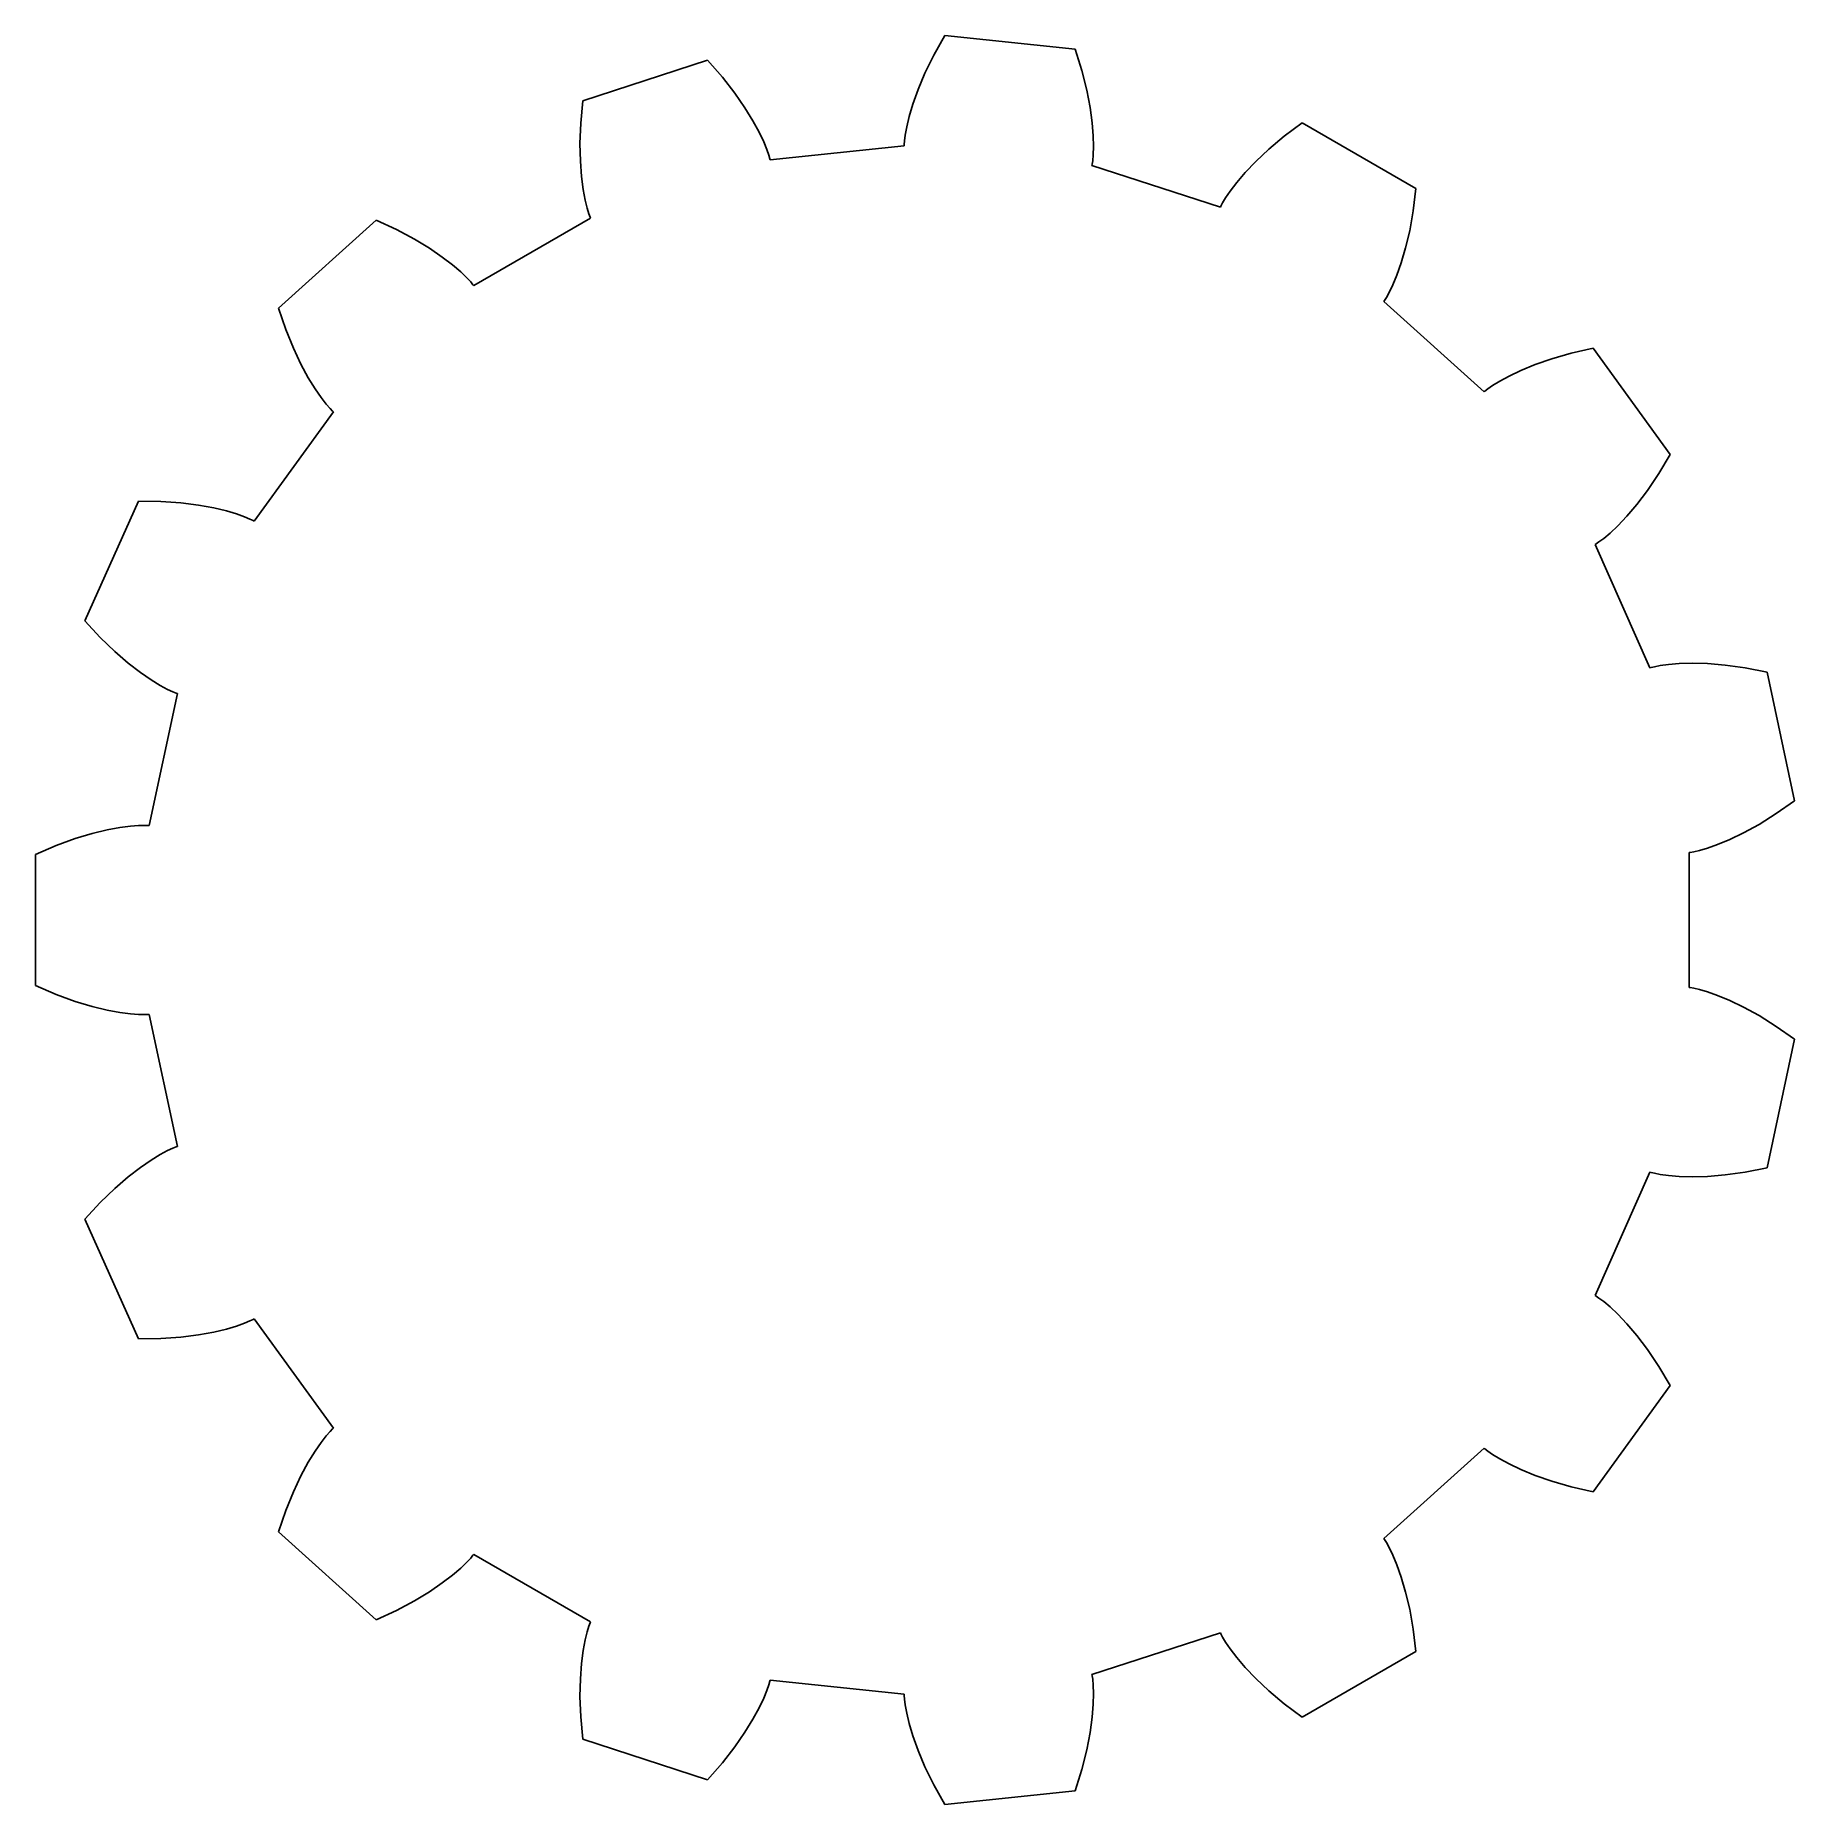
# Model space of a CAD drawing. Header units: metres. Extents: x -39.9 to 39.6, y -40 to 40.
import ezdxf

# ---------------------------------------------------------------- set-up
doc = ezdxf.new("R2010")
doc.units = ezdxf.units.M

msp = doc.modelspace()

# ---------------------------------------------------------------- linework, layer by layer
for p, q in [((0.723, 39.093), (1.219, 39.981)), ((1.219, 39.981), (1.219, 39.981)), ((7.12, 39.361), (1.219, 39.981)), ((7.42, 38.389), (7.12, 39.361)), ((7.12, 39.361), (7.12, 39.361)), ((-9.505, 38.854), (-15.148, 37.021)), ((-8.835, 38.088), (-9.505, 38.854)), ((-9.505, 38.854), (-9.505, 38.854)), ((0.324, 38.274), (0.723, 39.093)), ((7.64, 37.505), (7.42, 38.389)), ((-8.275, 37.37), (-8.835, 38.088)), ((0.013, 37.533), (0.324, 38.274)), ((-15.24, 36.007), (-15.148, 37.021)), ((-15.148, 37.021), (-15.148, 37.021)), ((-7.816, 36.71), (-8.275, 37.37)), ((-0.388, 36.313), (-0.221, 36.878)), ((-0.221, 36.878), (0.013, 37.533)), ((7.791, 36.716), (7.64, 37.505)), ((-15.271, 35.097), (-15.24, 36.007)), ((-7.451, 36.118), (-7.816, 36.71)), ((-7.17, 35.6), (-7.451, 36.118)), ((-0.5, 35.843), (-0.388, 36.313)), ((7.884, 36.026), (7.791, 36.716)), ((7.93, 35.438), (7.884, 36.026)), ((16.561, 35.419), (17.375, 36.029)), ((17.375, 36.029), (17.375, 36.029)), ((22.514, 33.062), (17.375, 36.029)), ((-6.964, 35.164), (-7.17, 35.6)), ((-0.61, 35.048), (-0.599, 35.209)), ((-0.599, 35.209), (-0.566, 35.474)), ((-0.566, 35.474), (-0.5, 35.843)), ((7.941, 34.956), (7.93, 35.438)), ((15.864, 34.833), (16.561, 35.419)), ((-15.254, 34.294), (-15.271, 35.097)), ((-6.822, 34.817), (-6.964, 35.164)), ((-6.735, 34.564), (-6.822, 34.817)), ((-6.691, 34.409), (-6.735, 34.564)), ((-6.679, 34.357), (-6.691, 34.409)), ((-0.611, 34.995), (-6.679, 34.357)), ((-0.611, 34.995), (-0.61, 35.048)), ((7.906, 34.315), (7.929, 34.582)), ((7.929, 34.582), (7.941, 34.956)), ((15.278, 34.283), (15.864, 34.833)), ((-15.202, 33.599), (-15.254, 34.294)), ((-15.124, 33.015), (-15.202, 33.599)), ((7.873, 34.103), (7.883, 34.156)), ((13.676, 32.218), (7.873, 34.103)), ((7.883, 34.156), (7.906, 34.315)), ((14.415, 33.331), (14.797, 33.779)), ((14.797, 33.779), (15.278, 34.283)), ((-15.035, 32.541), (-15.124, 33.015)), ((13.912, 32.638), (14.122, 32.948)), ((14.122, 32.948), (14.415, 33.331)), ((22.393, 32.052), (22.514, 33.062)), ((22.514, 33.062), (22.514, 33.062)), ((-14.946, 32.177), (-15.035, 32.541)), ((-14.867, 31.921), (-14.946, 32.177)), ((13.676, 32.218), (13.699, 32.266)), ((13.699, 32.266), (13.774, 32.408)), ((13.774, 32.408), (13.912, 32.638)), ((22.234, 31.155), (22.393, 32.052)), ((-24.487, 31.629), (-28.896, 27.659)), ((-23.563, 31.201), (-24.487, 31.629)), ((-24.487, 31.629), (-24.487, 31.629)), ((-22.759, 30.774), (-23.563, 31.201)), ((-14.791, 31.721), (-20.075, 28.67)), ((-14.812, 31.77), (-14.867, 31.921)), ((-14.791, 31.721), (-14.812, 31.77)), ((-22.072, 30.358), (-22.759, 30.774)), ((22.051, 30.373), (22.234, 31.155)), ((-21.497, 29.965), (-22.072, 30.358)), ((-21.03, 29.606), (-21.497, 29.965)), ((-20.664, 29.292), (-21.03, 29.606)), ((21.658, 29.149), (21.855, 29.704)), ((21.855, 29.704), (22.051, 30.373)), ((-20.394, 29.032), (-20.664, 29.292)), ((-20.211, 28.836), (-20.394, 29.032)), ((-20.108, 28.713), (-20.211, 28.836)), ((21.472, 28.704), (21.658, 29.149)), ((-20.075, 28.67), (-20.108, 28.713)), ((21.063, 27.952), (21.094, 27.996)), ((21.094, 27.996), (21.179, 28.132)), ((21.179, 28.132), (21.309, 28.367)), ((21.309, 28.367), (21.472, 28.704)), ((-28.567, 26.695), (-28.896, 27.659)), ((-28.896, 27.659), (-28.896, 27.659)), ((25.598, 23.87), (21.063, 27.952)), ((-28.226, 25.851), (-28.567, 26.695)), ((-27.884, 25.124), (-28.226, 25.851)), ((28.66, 25.369), (29.535, 25.621)), ((29.535, 25.621), (30.528, 25.847)), ((30.528, 25.847), (30.528, 25.847)), ((34.016, 21.046), (30.528, 25.847)), ((-27.553, 24.511), (-27.884, 25.124)), ((26.726, 24.586), (27.257, 24.84)), ((27.257, 24.84), (27.901, 25.105)), ((27.901, 25.105), (28.66, 25.369)), ((-27.245, 24.009), (-27.553, 24.511)), ((-26.971, 23.613), (-27.245, 24.009)), ((25.638, 23.905), (25.765, 24.004)), ((25.765, 24.004), (25.984, 24.157)), ((25.984, 24.157), (26.303, 24.355)), ((26.303, 24.355), (26.726, 24.586)), ((-26.741, 23.317), (-26.971, 23.613)), ((-26.566, 23.114), (-26.741, 23.317)), ((25.598, 23.87), (25.638, 23.905)), ((-26.415, 22.962), (-30.001, 18.026)), ((-26.454, 22.999), (-26.566, 23.114)), ((-26.415, 22.962), (-26.454, 22.999)), ((33.494, 20.173), (34.016, 21.046)), ((34.016, 21.046), (34.016, 21.046)), ((32.984, 19.418), (33.494, 20.173)), ((32.498, 18.778), (32.984, 19.418)), ((-35.234, 18.935), (-37.648, 13.514)), ((-34.217, 18.92), (-35.234, 18.935)), ((-35.234, 18.935), (-35.234, 18.935)), ((-33.308, 18.856), (-34.217, 18.92)), ((-32.511, 18.756), (-33.308, 18.856)), ((-31.826, 18.63), (-32.511, 18.756)), ((-31.253, 18.493), (-31.826, 18.63)), ((-30.792, 18.354), (-31.253, 18.493)), ((32.047, 18.247), (32.498, 18.778)), ((-30.439, 18.227), (-30.792, 18.354)), ((-30.192, 18.123), (-30.439, 18.227)), ((-30.048, 18.052), (-30.192, 18.123)), ((-30.001, 18.026), (-30.048, 18.052)), ((31.291, 17.489), (31.642, 17.82)), ((31.642, 17.82), (32.047, 18.247)), ((30.612, 16.969), (30.657, 16.996)), ((33.093, 11.395), (30.612, 16.969)), ((30.657, 16.996), (30.791, 17.086)), ((30.791, 17.086), (31.005, 17.247)), ((31.005, 17.247), (31.291, 17.489)), ((-36.956, 12.768), (-37.648, 13.514)), ((-37.648, 13.514), (-37.648, 13.514)), ((-36.3, 12.136), (-36.956, 12.768)), ((-35.692, 11.611), (-36.3, 12.136)), ((-35.141, 11.185), (-35.692, 11.611)), ((33.093, 11.395), (33.144, 11.41)), ((33.144, 11.41), (33.3, 11.449)), ((33.3, 11.449), (33.563, 11.5)), ((33.563, 11.5), (33.935, 11.551)), ((33.935, 11.551), (34.415, 11.591)), ((34.415, 11.591), (35.004, 11.606)), ((35.004, 11.606), (35.7, 11.586)), ((35.7, 11.586), (36.501, 11.519)), ((36.501, 11.519), (37.403, 11.392)), ((37.403, 11.392), (38.401, 11.196)), ((38.401, 11.196), (38.401, 11.196)), ((39.635, 5.391), (38.401, 11.196)), ((-34.655, 10.852), (-35.141, 11.185)), ((-34.243, 10.601), (-34.655, 10.852)), ((-33.913, 10.424), (-34.243, 10.601)), ((-33.67, 10.311), (-33.913, 10.424)), ((-33.471, 10.233), (-34.739, 4.265)), ((-33.521, 10.251), (-33.67, 10.311)), ((-33.471, 10.233), (-33.521, 10.251)), ((38.03, 4.323), (38.803, 4.806)), ((38.803, 4.806), (39.635, 5.391)), ((39.635, 5.391), (39.635, 5.391)), ((-36.652, 4.075), (-37.329, 3.911)), ((-36.073, 4.182), (-36.652, 4.075)), ((-35.595, 4.243), (-36.073, 4.182)), ((-35.221, 4.271), (-35.595, 4.243)), ((-34.953, 4.276), (-35.221, 4.271)), ((-34.793, 4.27), (-34.953, 4.276)), ((-34.739, 4.265), (-34.793, 4.27)), ((37.326, 3.936), (38.03, 4.323)), ((-38.954, 3.367), (-39.89, 2.967)), ((-38.098, 3.678), (-38.954, 3.367)), ((-37.329, 3.911), (-38.098, 3.678)), ((35.339, 3.145), (35.699, 3.25)), ((35.699, 3.25), (36.154, 3.409)), ((36.154, 3.409), (36.699, 3.635)), ((36.699, 3.635), (37.326, 3.936)), ((-39.89, 2.967), (-39.89, 2.967)), ((-39.89, 2.967), (-39.89, -2.967)), ((34.867, 3.051), (34.92, 3.057)), ((34.867, -3.051), (34.867, 3.051)), ((34.92, 3.057), (35.078, 3.085)), ((35.078, 3.085), (35.339, 3.145)), ((-38.954, -3.367), (-39.89, -2.967)), ((-39.89, -2.967), (-39.89, -2.967)), ((34.867, -3.051), (34.92, -3.057)), ((34.92, -3.057), (35.078, -3.085)), ((35.078, -3.085), (35.339, -3.145)), ((35.339, -3.145), (35.699, -3.25)), ((-38.098, -3.678), (-38.954, -3.367)), ((-37.329, -3.911), (-38.098, -3.678)), ((-36.652, -4.075), (-37.329, -3.911)), ((35.699, -3.25), (36.154, -3.409)), ((36.154, -3.409), (36.699, -3.635)), ((36.699, -3.635), (37.326, -3.936)), ((37.326, -3.936), (38.03, -4.323)), ((-36.073, -4.182), (-36.652, -4.075)), ((-35.595, -4.243), (-36.073, -4.182)), ((-35.221, -4.271), (-35.595, -4.243)), ((-34.953, -4.276), (-35.221, -4.271)), ((-34.793, -4.27), (-34.953, -4.276)), ((-34.739, -4.265), (-34.793, -4.27)), ((-34.739, -4.265), (-33.471, -10.233)), ((38.03, -4.323), (38.803, -4.806)), ((38.401, -11.196), (39.635, -5.391)), ((38.803, -4.806), (39.635, -5.391)), ((39.635, -5.391), (39.635, -5.391)), ((-33.67, -10.311), (-33.913, -10.424)), ((-33.521, -10.251), (-33.67, -10.311)), ((-33.471, -10.233), (-33.521, -10.251)), ((-35.141, -11.185), (-35.692, -11.611)), ((-34.655, -10.852), (-35.141, -11.185)), ((-34.243, -10.601), (-34.655, -10.852)), ((-33.913, -10.424), (-34.243, -10.601)), ((-35.692, -11.611), (-36.3, -12.136)), ((30.612, -16.969), (33.093, -11.395)), ((33.093, -11.395), (33.144, -11.41)), ((33.144, -11.41), (33.3, -11.449)), ((33.3, -11.449), (33.563, -11.5)), ((33.563, -11.5), (33.935, -11.551)), ((33.935, -11.551), (34.415, -11.591)), ((34.415, -11.591), (35.004, -11.606)), ((35.004, -11.606), (35.7, -11.586)), ((35.7, -11.586), (36.501, -11.519)), ((36.501, -11.519), (37.403, -11.392)), ((37.403, -11.392), (38.401, -11.196)), ((38.401, -11.196), (38.401, -11.196)), ((-36.956, -12.768), (-37.648, -13.514)), ((-36.3, -12.136), (-36.956, -12.768)), ((-37.648, -13.514), (-37.648, -13.514)), ((-37.648, -13.514), (-35.234, -18.935)), ((30.612, -16.969), (30.657, -16.996)), ((30.657, -16.996), (30.791, -17.086)), ((30.791, -17.086), (31.005, -17.247)), ((31.005, -17.247), (31.291, -17.489)), ((31.291, -17.489), (31.642, -17.82)), ((-30.792, -18.354), (-31.253, -18.493)), ((-30.439, -18.227), (-30.792, -18.354)), ((-30.192, -18.123), (-30.439, -18.227)), ((-30.048, -18.052), (-30.192, -18.123)), ((-30.001, -18.026), (-30.048, -18.052)), ((-30.001, -18.026), (-26.415, -22.962)), ((31.642, -17.82), (32.047, -18.247)), ((32.047, -18.247), (32.498, -18.778)), ((-34.217, -18.92), (-35.234, -18.935)), ((-35.234, -18.935), (-35.234, -18.935)), ((-33.308, -18.856), (-34.217, -18.92)), ((-32.511, -18.756), (-33.308, -18.856)), ((-31.826, -18.63), (-32.511, -18.756)), ((-31.253, -18.493), (-31.826, -18.63)), ((32.498, -18.778), (32.984, -19.418)), ((32.984, -19.418), (33.494, -20.173)), ((33.494, -20.173), (34.016, -21.046)), ((30.528, -25.847), (34.016, -21.046)), ((34.016, -21.046), (34.016, -21.046)), ((-26.566, -23.114), (-26.741, -23.317)), ((-26.454, -22.999), (-26.566, -23.114)), ((-26.415, -22.962), (-26.454, -22.999)), ((-26.971, -23.613), (-27.245, -24.009)), ((-26.741, -23.317), (-26.971, -23.613)), ((21.063, -27.952), (25.598, -23.87)), ((25.598, -23.87), (25.638, -23.905)), ((25.638, -23.905), (25.765, -24.004)), ((-27.553, -24.511), (-27.884, -25.124)), ((-27.245, -24.009), (-27.553, -24.511)), ((25.765, -24.004), (25.984, -24.157)), ((25.984, -24.157), (26.303, -24.355)), ((26.303, -24.355), (26.726, -24.586)), ((26.726, -24.586), (27.257, -24.84)), ((-27.884, -25.124), (-28.226, -25.851)), ((27.257, -24.84), (27.901, -25.105)), ((27.901, -25.105), (28.66, -25.369)), ((28.66, -25.369), (29.535, -25.621)), ((-28.226, -25.851), (-28.567, -26.695)), ((29.535, -25.621), (30.528, -25.847)), ((30.528, -25.847), (30.528, -25.847)), ((-28.567, -26.695), (-28.896, -27.659)), ((-28.896, -27.659), (-28.896, -27.659)), ((-28.896, -27.659), (-24.487, -31.629)), ((21.063, -27.952), (21.094, -27.996)), ((-20.108, -28.713), (-20.211, -28.836)), ((-20.075, -28.67), (-20.108, -28.713)), ((-20.075, -28.67), (-14.791, -31.721)), ((21.094, -27.996), (21.179, -28.132)), ((21.179, -28.132), (21.309, -28.367)), ((21.309, -28.367), (21.472, -28.704)), ((21.472, -28.704), (21.658, -29.149)), ((-20.664, -29.292), (-21.03, -29.606)), ((-20.394, -29.032), (-20.664, -29.292)), ((-20.211, -28.836), (-20.394, -29.032)), ((21.658, -29.149), (21.855, -29.704)), ((-22.072, -30.358), (-22.759, -30.774)), ((-21.497, -29.965), (-22.072, -30.358)), ((-21.03, -29.606), (-21.497, -29.965)), ((21.855, -29.704), (22.051, -30.373)), ((22.051, -30.373), (22.234, -31.155)), ((-22.759, -30.774), (-23.563, -31.201)), ((22.234, -31.155), (22.393, -32.052)), ((-23.563, -31.201), (-24.487, -31.629)), ((-24.487, -31.629), (-24.487, -31.629)), ((-14.867, -31.921), (-14.946, -32.177)), ((-14.812, -31.77), (-14.867, -31.921)), ((-14.791, -31.721), (-14.812, -31.77)), ((-15.035, -32.541), (-15.124, -33.015)), ((-14.946, -32.177), (-15.035, -32.541)), ((7.873, -34.103), (13.676, -32.218)), ((13.676, -32.218), (13.699, -32.266)), ((13.699, -32.266), (13.774, -32.408)), ((13.774, -32.408), (13.912, -32.638)), ((13.912, -32.638), (14.122, -32.948)), ((22.393, -32.052), (22.514, -33.062)), ((-15.124, -33.015), (-15.202, -33.599)), ((14.122, -32.948), (14.415, -33.331)), ((14.415, -33.331), (14.797, -33.779)), ((17.375, -36.029), (22.514, -33.062)), ((22.514, -33.062), (22.514, -33.062)), ((-15.254, -34.294), (-15.271, -35.097)), ((-15.202, -33.599), (-15.254, -34.294)), ((-6.679, -34.357), (-6.691, -34.409)), ((-6.679, -34.357), (-0.611, -34.995)), ((7.873, -34.103), (7.883, -34.156)), ((7.883, -34.156), (7.906, -34.315)), ((7.906, -34.315), (7.929, -34.582)), ((14.797, -33.779), (15.278, -34.283)), ((15.278, -34.283), (15.864, -34.833)), ((-15.271, -35.097), (-15.24, -36.007)), ((-6.964, -35.164), (-7.17, -35.6)), ((-6.822, -34.817), (-6.964, -35.164)), ((-6.735, -34.564), (-6.822, -34.817)), ((-6.691, -34.409), (-6.735, -34.564)), ((-0.611, -34.995), (-0.61, -35.048)), ((-0.61, -35.048), (-0.599, -35.209)), ((7.929, -34.582), (7.941, -34.956)), ((7.941, -34.956), (7.93, -35.438)), ((15.864, -34.833), (16.561, -35.419)), ((-7.17, -35.6), (-7.451, -36.118)), ((-0.599, -35.209), (-0.566, -35.474)), ((-0.566, -35.474), (-0.5, -35.843)), ((-0.5, -35.843), (-0.388, -36.313)), ((7.93, -35.438), (7.884, -36.026)), ((16.561, -35.419), (17.375, -36.029)), ((-15.24, -36.007), (-15.148, -37.021)), ((-7.816, -36.71), (-8.275, -37.37)), ((-7.451, -36.118), (-7.816, -36.71)), ((-0.388, -36.313), (-0.221, -36.878)), ((7.791, -36.716), (7.64, -37.505)), ((7.884, -36.026), (7.791, -36.716)), ((17.375, -36.029), (17.375, -36.029)), ((-15.148, -37.021), (-15.148, -37.021)), ((-15.148, -37.021), (-9.505, -38.854)), ((-8.275, -37.37), (-8.835, -38.088)), ((-0.221, -36.878), (0.013, -37.533)), ((0.013, -37.533), (0.324, -38.274)), ((7.64, -37.505), (7.42, -38.389)), ((-8.835, -38.088), (-9.505, -38.854)), ((0.324, -38.274), (0.723, -39.093)), ((-9.505, -38.854), (-9.505, -38.854)), ((0.723, -39.093), (1.219, -39.981)), ((7.42, -38.389), (7.12, -39.361)), ((1.219, -39.981), (7.12, -39.361)), ((1.219, -39.981), (1.219, -39.981)), ((7.12, -39.361), (7.12, -39.361))]:
    msp.add_line(p, q)

doc.saveas('drawing.dxf')
